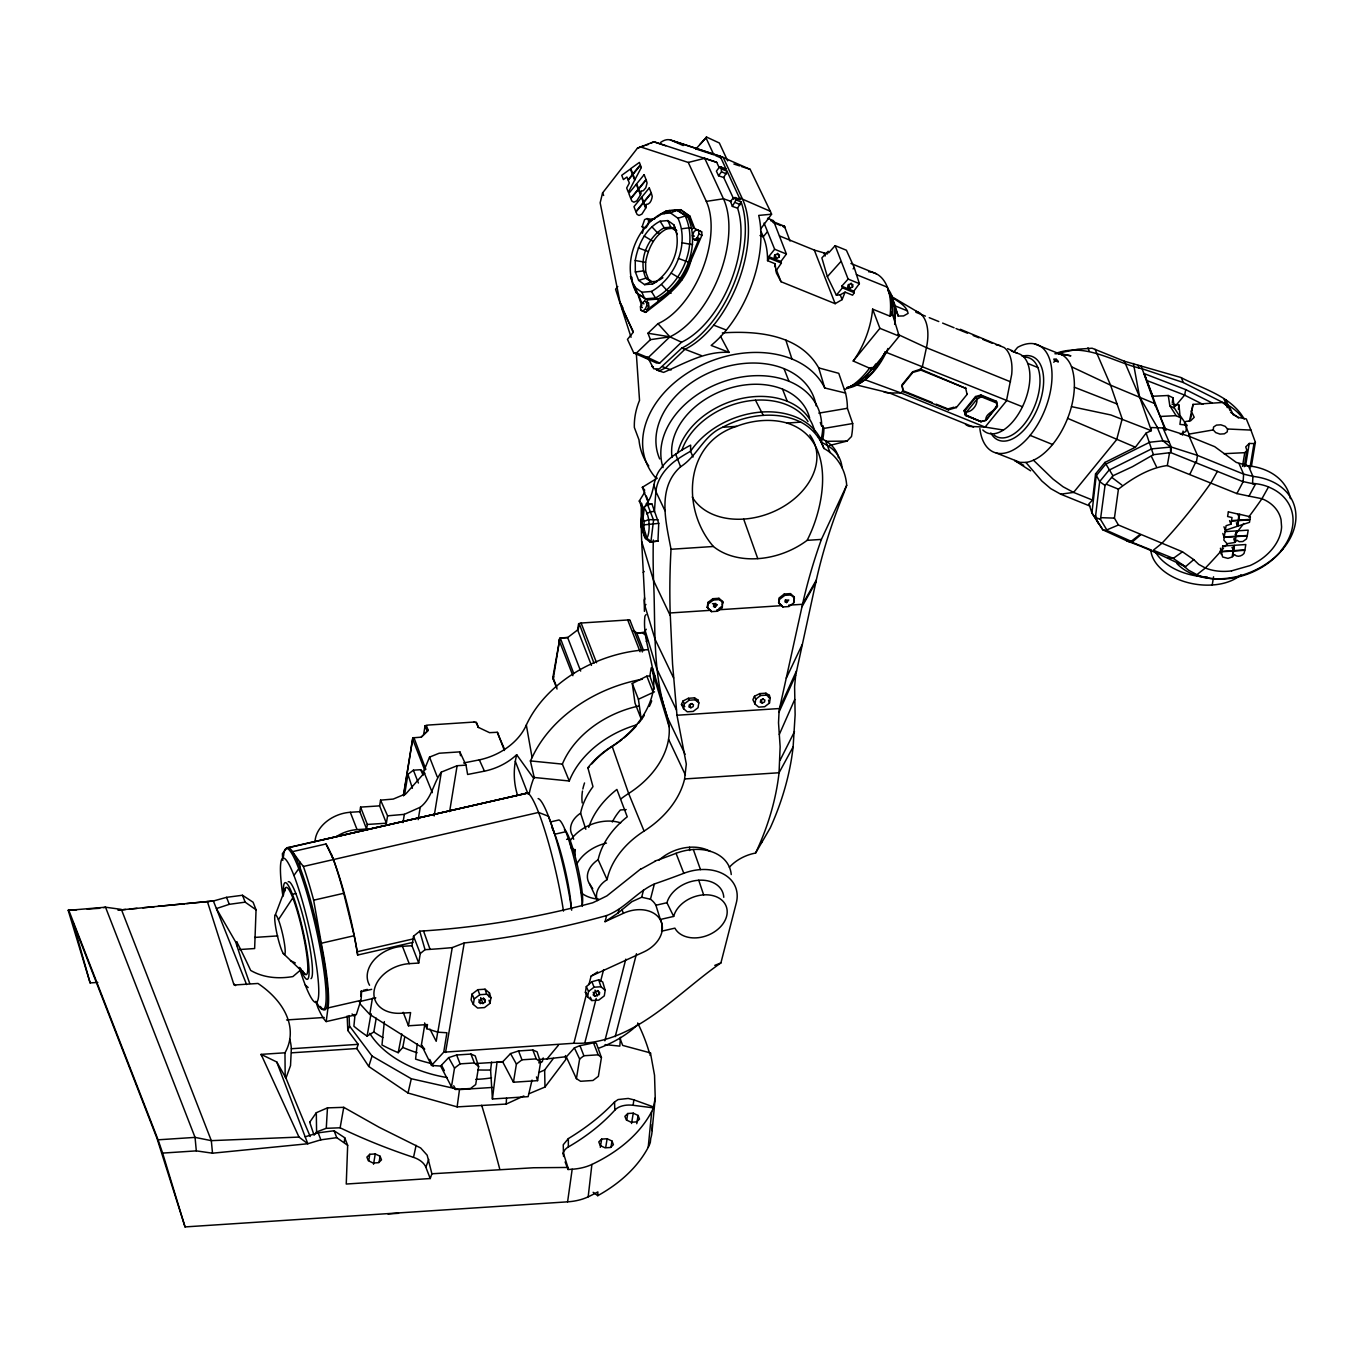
<?xml version="1.0" encoding="UTF-8"?>
<svg xmlns="http://www.w3.org/2000/svg" width="1364" height="1364" viewBox="0 0 1364 1364"><rect width="100%" height="100%" fill="white"/><g stroke="black" fill="none" stroke-linecap="round" stroke-linejoin="round"><path stroke-width="1.5" d="M412.985 942.354L357.675 955.039A85.744 11.509 77.1 0 0 354.163 935.704L343.745 893.301A96.656 12.975 77.1 0 0 333.498 859.576L325.962 843.975L292.459 851.648L299.875 862.031L299.824 867.197L293.925 875.466M729.331 867.282A36.504 26.683 -21.3 0 1 755.588 853.046A359.005 262.417 -21.3 0 0 779.049 772.757L780.14 746.739L778.52 722.801L779.117 710.439L802.526 604.286A768.58 561.78 -21.3 0 1 821.401 539.411L846.686 485.345C845.663 470.205 837.479 455.695 823.941 448.466C819.798 437.179 811.546 427.597 800.77 422.141L787.011 423.045A67.296 49.189 -21.3 0 0 736.492 426.352L722.715 427.256C703.636 435.304 697.277 456.224 680.585 466.761C656.647 487.988 665.99 522.156 671.02 549.266A1236.21 903.582 -21.3 0 0 670.184 612.965L672.554 664.046L676.97 715.248L686.314 764.079L684.609 778.946A89.7 65.557 -21.3 0 1 644.081 831.085A81.294 59.419 -21.3 0 0 607.082 879.627A21.943 16.044 -21.3 0 0 597.449 900.547L589.436 883.633A23.546 17.203 -21.3 0 1 598.131 859.712A82.897 60.596 -21.3 0 1 627.235 816.814L616.903 789.449A83.426 60.971 -21.3 0 0 588.719 827.385M425.841 769.398L413.923 737.634L412.815 737.822L403.386 795.4M985.882 420.351C984.757 411.979 999.215 411.127 996.402 402.909L981.296 396.788L977.016 399.192L966.172 412.44L966.002 415.526L981.108 421.647L985.899 420.436L997.527 406.131L996.385 401.272L980.921 394.997L975.55 396.532L964.16 410.479L965.303 415.355L981.108 421.647M125.607 909.447L117.986 910.18L213.381 900.99L226.56 897.341L242.485 895.261L253.09 902.218L256.057 909.822L254.642 948.543L239.297 949.549M305.178 1136.809L318.17 1132.836L334.078 1130.756L344.7 1137.729L347.667 1145.317L346.251 1184.037L430.24 1178.53L431.894 1173.773L427.171 1155.189L420.658 1147.959L379.124 1127.278L343.762 1107.329L327.462 1107.875L316.312 1112.717L309.696 1122.231M593.152 1192.289L597.739 1195.682L597.875 1191.897A214.37 134.32 9.3 0 1 588.174 1196.842A49.564 31.065 9.3 0 1 567.595 1201.837L185.044 1226.918L156.877 1138.019L73.059 922.541L90.126 982.915L97.799 982.421M657.959 541.082L658.744 523.367L651.992 504.032L646.502 504.765L642.99 508.465L640.756 522.514L641.182 527.152L645.786 538.763L649.997 541.968L657.959 541.082L649.997 541.968L649.366 540.502M755.588 853.046L770.234 827.948A383.131 280.029 -21.3 0 0 793.132 746.875L795.127 714.804L794.598 686.518L795.689 675.197L816.32 580.058A744.471 544.168 -21.3 0 1 843.327 494.433L846.686 485.345M347.172 1015.975L347.803 1030.468L358.221 1044.347L356.788 1048.541A917.631 485.004 85.5 0 1 368.74 1066.477L408.024 1093.024L457.128 1106.886L506.214 1104.056L506.504 1098.191M1193.756 559.615L1182.469 551.789L1118.412 525.004L1114.422 518.115L1118.429 489.164C1132.12 478.474 1149.511 467.733 1167.311 465.567L1236.875 493.58L1248.981 496.121L1255.409 484.271L1252.544 483.47L1252.919 476.394L1248.401 465.823L1236.278 462.413L1214.71 446.676L1189.152 436.31L1162.963 427.955L1151.318 427.546L1151.301 430.666L1146.135 433.07L1135.394 447.222L1104.925 462.43L1095.548 473.905L1092.547 500.094L1088.915 503.845L1091.916 512.949L1102.879 529.863L1128.147 541.457C1147.976 548.55 1166.97 557.893 1185.469 566.725L1193.756 559.615L1198.734 564.389L1205.367 568.004A49.974 36.76 -22 0 0 1231.556 570.885M314.334 1134.678L316.584 1131.949L326.269 1128.318L327.462 1107.875M344.393 1141.907L344.7 1137.729M620.501 1037.339L619.819 1046.12L605.07 1044.619M289.748 1039.163A103.153 64.637 9.3 0 1 291.333 1048.728L290.532 1065.591L285.963 1078.089A780.055 61.738 63.9 0 0 310.191 1136.502M574.824 855.296L575.301 849.653L571.567 849.209M642.12 518.814L642.99 508.465L647.44 504.339L653.578 520.11L650.935 541.542L647.013 538.32L643.876 528.243L644.149 521.321L643.041 518.491L644.234 508.039C655.658 523.043 643.808 561.985 642.12 518.814L643.041 518.491M1236.875 493.58L1243.133 481.731L1170.738 452.592L1153.398 454.689L1132.461 466.693L1112.939 475.78L1105.028 485.482L1100.475 519.377L1106.801 529.897L1118.412 525.004M597.739 1195.682A214.625 134.49 9.3 0 0 648.224 1147.312A74.611 46.751 9.3 0 0 650.321 1142.384L650.764 1138.275A74.355 46.581 9.3 0 0 652.111 1130.603L655.232 1097.918L654.532 1075.258L650.457 1052.906L622.683 1045.421L620.04 1038.447M1055.497 353.293L1070.859 355.816L1057.202 353.003A57.987 31.287 -67.9 0 1 1071.541 366.797C1075.889 379.686 1074.747 393.633 1071.473 406.625A57.987 31.287 -67.9 0 1 1025.899 462.43L1019.982 462.362L996.197 452.967M648.224 1147.312L651.702 1111.558A72.224 45.251 9.3 0 0 653.356 1107.858L655.232 1097.918M360.897 996.402A83.272 11.185 77.1 0 0 361.238 990.793L361.46 991.679A85.744 11.509 77.1 0 1 360.846 1000.392L356.294 1014.697L326.201 1021.585L327.974 1007.928A85.744 11.509 77.1 0 0 321.29 943.223L313.652 900.189A96.656 12.975 77.1 0 0 303.405 866.464L299.875 862.031M355.049 1014.424L353.89 1026.222A145.471 91.149 9.3 0 0 367.104 1036.111L373.821 1031.985L376.225 1018.175M1227.549 428.995L1227.259 431.859L1224.361 433.82L1219.945 434.093L1215.716 432.61L1213.261 429.916L1213.551 427.051L1216.449 425.108L1220.865 424.818L1225.111 426.301L1227.549 428.995L1250.924 430.086L1255.374 442.26L1251.351 466.607M384.341 1021.585L381.971 1044.977A145.471 91.149 9.3 0 0 398.22 1052.684L402.772 1047.416L404.648 1037.544M417.248 1043.699L415.594 1059.112A145.471 91.149 9.3 0 0 431.723 1063.63M647.15 218.564L648.65 220.474L648.241 224.208L646.161 227.583L643.638 228.606L642.154 226.697L644.626 219.587L647.15 218.564L650.253 219.809M573.664 839.286L572.471 835.399A21.841 15.959 -21.3 0 1 580.604 813.183A81.721 59.726 -21.3 0 1 592.982 786.67L587.884 767.762A80.203 58.635 -21.3 0 1 611.515 746.568A90.791 66.359 -21.3 0 0 653.339 689.741C656.476 664.779 641.915 641.37 644.933 616.119L646.007 614.635M588.174 1196.842L591.891 1164.447A212.238 132.99 9.3 0 0 651.702 1111.558M1221.786 551.772L1233.107 551.039L1232.118 556.989L1227.992 558.388L1222.638 556.989L1220.405 548.226M1224.173 537.365L1223.849 540.127L1227.071 543.69L1234.488 542.565L1235.46 536.632L1224.173 537.365L1222.843 533.443M774.667 266.662L775.025 263.712L767.54 260.677A63.358 36.555 -69.7 0 0 763.226 236.825A63.358 31.713 -66.2 0 0 760.72 231.198M532.028 1080.1L528.141 1096.656L492.421 1098.992L490.597 1070.007L491.586 1062.062M492.421 1098.992L497.042 1062.027L503.009 1061.652M457.128 1106.886L459.498 1089.597L492.592 1087.432M779.117 257.114L779.424 254.863L777.139 253.943L774.547 255.256L774.241 257.506L776.525 258.427L779.117 257.114L777.633 253.329M852.585 286.917L852.892 284.684L850.625 283.763L848.033 285.076L847.709 287.31L849.994 288.23L852.585 286.917L851.119 283.132M1172.273 402.585L1172.955 397.777L1168.266 395.492L1152.154 396.293M1178.377 409.2L1178.973 405.04L1172.051 404.187M1172.955 397.777L1174.387 408.075L1180.798 417.964L1179.911 424.357L1186.816 425.21L1185.947 431.467L1180.235 434.161M1243.133 481.731L1243.61 474.109L1239.006 463.521M567.595 1201.837L572.181 1169.238A47.433 29.718 9.3 0 0 591.891 1164.447M563.093 1153.961A19.829 12.429 9.3 0 1 568.345 1146.954A302.348 189.46 9.3 0 0 614.823 1110.143A19.829 12.429 9.3 0 1 633.084 1105.283L633.902 1099.844L628.207 1098.446L618.08 1099.554L614.533 1101.993A305.246 168.573 -0.8 0 1 568.345 1138.599L563.247 1144.771L563.537 1156.467M650.065 1055.395L650.457 1052.906M965.49 424.323A43.341 23.393 -67.9 0 0 969.275 426.369L985.081 427.103L1006.444 400.931L1011.696 374.418A43.341 23.393 -67.9 0 0 1004.279 347.598L960.341 329.287M975.55 396.532C980.631 402.619 970.742 414.673 964.484 411.297L964.16 410.479M1196.381 462.243L1197.473 455.388L1189.152 436.31M336.209 836.729A32.224 23.546 -21.3 0 1 357.061 829.619L366.575 829.005L359.84 811.665L360.573 807.113L379.618 805.868L386.37 823.208L367.325 824.453L360.573 807.113M366.575 829.005L367.325 824.453M379.618 805.868L380.556 800.157L393.258 799.065L405.978 793.729L424.016 773.303M386.37 823.208L387.581 815.825L380.556 800.157M403.556 795.843L412.815 737.822L421.237 737.157L428.211 730.32L426.335 725.478L425.057 725.818L423.71 734.037M404.511 795.28L407.938 774.36L413.394 770.183L420.623 769.722L424.801 773.269M424.767 1024.483L421.408 1045.012L424.698 1049.172L369.763 1014.424L372.406 998.26M402.977 822.645L404.341 814.342L420.231 807.266C432.047 798.128 433.172 783.158 441.356 772.092L457.128 765.716L466.011 765.119L467.63 774.479L484.459 771.154A50.911 37.22 -21.3 0 0 516.683 754.701L533.665 778.35A126.392 92.377 -21.3 0 0 529.147 794.053M418.185 819.679L420.231 807.266M368.757 1160.491L369.763 1154.302L375.236 1153.944L380.096 1156.246L381.494 1159.86L378.629 1162.674L373.156 1163.032L368.297 1160.73L366.899 1157.115L369.763 1154.302M373.548 1164.259L375.236 1153.944M440.623 1066.068L451.467 1086.733L455.747 1089.461L470.546 1088.489L475.695 1084.551L478.645 1066.546L475.218 1055.889L470.921 1054.065L456.633 1055.003L448.637 1057.629L440.623 1066.068L431.518 1065.437L443.709 1052.19L446.915 1032.77L437.827 1032.173L426.813 1028.712L427.495 1024.552L408.45 1025.796L410.598 1012.6L401.084 1013.23A32.224 23.546 -21.3 0 1 374.179 990.469A32.224 23.546 -21.3 0 1 409.2 963.666L418.714 963.052L411.979 945.712L413.531 936.216L419.737 931.169L423.505 930.93A680.227 497.212 -21.3 0 0 592.76 902.763A723.329 451.399 -38.3 0 0 606.912 895.875L640.637 869.021M434.178 815.979L441.356 772.092M379.073 1162.435L380.096 1156.246M418.714 963.052L420.283 953.538L413.531 936.216M449.608 811.631L457.128 765.716M437.81 1031.44L436.207 1041.295L429.933 1029.087M451.467 1086.733L454.502 1068.131L448.637 1057.629M472.046 994.1L471.109 999.863L473.342 1004.45L477.588 1008.03L484.493 1007.587L490 1003.358L490.921 997.834L489.471 992.958L485.038 989.207L477.826 989.684L472.046 994.1L474.246 998.925L473.342 1004.45M485.038 1001.96L485.379 999.914L483.811 998.584L481.253 998.755L478.883 1002.37L482.992 1003.529L485.038 1001.96L483.504 997.988M488.841 996.794L489.471 992.958M557.058 689.042L553.204 679.153L559.683 639.358L560.314 638.062L567.629 637.585L578.268 629.452L578.899 625.53M591.447 665.393L577.603 629.827L578.609 623.689L581.098 623.024L596.545 662.734M513.444 1082.232L516.41 1064.073L510.528 1053.571L518.525 1050.945L532.812 1050.007L537.109 1051.832L540.553 1062.488L537.569 1080.646L513.444 1082.232L502.685 1061.84L475.797 1063.545M585.395 992.378L586.332 986.598L591.925 981.705L598.711 979.846L602.717 981.978L605.19 990.332L604.286 995.873L598.762 1000.102L591.874 1000.545L587.628 996.965L585.395 992.378L586.656 993.452L573.886 1043.255L443.709 1052.19M587.628 996.965L588.532 991.423L586.332 986.598M576.409 1078.651L579.632 1059.01L574.397 1047.893L579.956 1045.625A169.46 106.187 9.3 0 0 593.493 1042.795L596.341 1043.29L601.439 1057.577L598.37 1076.332L592.965 1080.476L580.604 1081.277L576.409 1078.651L566.162 1056.606M653.987 687.814L649.844 675.964L651.174 667.883L655.385 679.374M599.325 994.475L599.649 992.429L598.097 991.099L595.539 991.27L593.169 994.868L594.738 996.197L599.325 994.475L597.773 990.503M600.313 1147.346L601.66 1139.093L607.133 1138.735L611.993 1141.054L613.408 1144.669L610.526 1147.482L605.07 1147.84L600.194 1145.538L598.796 1141.907L601.66 1139.093M605.787 1146.988L607.133 1138.735M610.97 1147.243L611.993 1141.054M683.552 708.683L684.336 703.875L683.023 700.977L688.394 698.283L694.515 697.874L697.959 699.988L698.828 702.937L698.044 707.728L693.236 711.411L687.234 711.803L683.552 708.683L681.454 704.404L683.023 700.977M707.2 607.287L708.001 602.411L712.861 598.694L718.947 598.302L722.681 601.456L722.289 607.56L717.481 611.243L711.479 611.635L707.2 607.287L711.479 611.635M707.797 608.514L708.001 602.411M626.758 1119.708L627.764 1113.518L633.237 1113.16L638.096 1115.462L639.494 1119.094L636.63 1121.89L631.157 1122.248L626.298 1119.946L624.9 1116.332L627.764 1113.518M631.549 1123.476L633.237 1113.16M636.749 1123.714L638.096 1115.462M722.153 604.695L722.681 601.456M754.974 704.012L755.758 699.203L754.445 696.288L759.816 693.594L765.937 693.202L769.381 695.316L770.251 698.249L769.466 703.057L764.658 706.723L758.674 707.115L754.974 704.012L752.894 699.715L754.445 696.288M778.622 602.615L779.424 597.739L784.283 594.005L790.37 593.613L794.104 596.767L793.712 602.871L788.904 606.554L782.919 606.946L778.622 602.615L782.919 606.946M779.219 603.826L779.424 597.739M794.104 596.767L793.712 602.871M1182.4 435.116L1183.065 431.058M1189.408 421.408L1193.006 404.392L1222.519 402.482L1230.175 408.382L1233.244 414.792L1239.194 417.606L1246.304 418.936L1250.924 430.086M1190.67 418.543L1191.335 414.503M1192 410.462L1193.006 404.392M1212.221 585.003L1213.568 576.802M1225.332 530.323L1226.1 525.686L1230.942 524.168L1231.453 521.065L1238.086 520.639L1237.148 526.368L1225.332 530.323L1223.951 526.777M1242.502 466.352L1244.769 452.678L1246.901 450.495L1245.741 446.898L1249.236 443.453L1253.976 443.573L1255.374 442.26M1244.224 466.71L1246.901 450.495M1245.503 466.198L1249.236 443.453M1233.585 551.022L1232.664 556.631L1234.539 554.619C1237.199 557.552 1241.734 556.188 1244.002 553.477L1244.872 550.289L1233.585 551.022L1232.255 547.612M1233.653 550.63L1234.539 545.276L1245.809 544.543L1244.923 549.897L1233.653 550.63L1232.323 547.22M1235.051 542.224L1235.972 536.598L1247.242 535.864L1246.44 538.968L1242.843 541.525L1239.228 541.696L1236.926 540.212L1235.051 542.224L1233.721 538.814M1237.711 526.163L1238.631 520.605L1249.884 519.872L1249.475 522.344L1237.711 526.163L1236.381 522.77M1249.918 468.176L1253.976 443.573M437.827 1032.173L452.251 947.605L464.22 942.95A681.369 498.031 -21.3 0 0 606.622 915.568C624.865 908.697 636.749 891.937 654.379 883.974A680.227 497.212 -21.3 0 0 683.807 873.301A43.563 31.832 -21.3 0 1 736.304 902.9L720.908 962.933C676.186 993.913 632.811 1045.472 573.886 1043.255M445.534 1052.479L464.22 942.95M367.104 1036.111L371.025 1013.64M1167.311 465.567L1169.528 452.882M326.269 1128.318L340.13 1127.789L343.762 1107.329M398.22 1052.684L401.8 1033.963M1175.052 406.455L1184.617 395.083L1185.742 389.627L1144.208 373.617L1165.146 429.933M761.453 842.679L761.982 841.52M718.538 175.751L721.505 171.847L721.027 166.971L719.374 167.243L716.407 171.148L718.538 175.751L723.755 177.542L733.832 199.297M723.755 177.542L727.097 171.25L722.067 169.204M430.24 1178.53L425.841 1167.209A19.829 12.429 9.3 0 0 413.531 1157.354L416.105 1145.334M693.031 457.042L690.559 451.279L690.661 445.107A123.476 90.246 -21.3 0 0 675.64 454.144A49.121 35.907 -21.3 0 0 660.943 468.517C652.009 478.594 655.146 494.314 646.144 503.947L649.025 503.759M408.024 1093.024L411.297 1078.736L372.048 1056.043L349.508 1026.018L349.065 1015.549M543.196 1057.918L542.309 1061.755A145.471 91.149 9.3 0 1 538.712 1062.846M737.583 208.18L732.349 206.373A84.568 45.626 -67.9 0 0 730.439 201.48L733.44 197.814L735.145 197.558A92.053 49.667 -67.9 0 1 736.066 199.911L741.095 201.94L737.583 208.18A84.96 45.83 -67.9 0 1 681.523 342.211L659.699 363.097L656.561 363.029L633.731 352.884L627.474 339.38L633.169 332.39L620.074 302.433L600.16 202.81L602.564 192.955L637.482 148.13L653.885 141.788L716.714 162.333L719.169 167.636M635.232 260.524C637.977 244.974 645.411 228.692 660.108 221.224L667.849 220.593L673.816 224.821C683.33 245.673 671.804 273.09 652.35 284.002L644.609 284.65L638.642 280.404L635.351 271.93L635.232 260.524L645.615 262.297L645.718 272.033L648.514 279.245L651.907 281.649M645.615 262.297C647.951 249.049 654.294 235.188 666.791 228.828L673.39 228.282L676.783 230.687M630.407 276.517L634.482 286.986L641.864 292.237L651.446 291.453C675.487 277.949 689.741 244.02 677.976 218.24L670.594 213.006L661.029 213.79C634.823 228.504 621.575 265.929 636.511 292.987L647.423 299.927L658.13 299.04C685.069 283.917 701.028 245.946 687.848 217.081L676.953 210.141L666.229 211.028L661.029 213.79M689.212 262.314L699.169 238.495L697.243 237.711L694.702 239.672L692.724 238.7L692.469 235.358L694.071 231.607L696.612 229.646L701.693 231.88L701.948 235.222L690.781 261.155C684.728 285.247 663.705 297.932 645.786 312.373L640.705 310.139L640.449 306.798L642.069 303.047L644.609 301.086L648.514 302.842L648.77 306.184L647.167 309.935C664.012 296.585 682.835 284.428 689.212 262.314L690.372 262.792M732.349 206.373L736.066 199.911M588.924 984.62L591.089 976.147L597.585 971.935M591.089 976.147L643.62 952.038A29.803 21.79 -21.3 0 0 660.551 920.274A29.803 21.79 -21.3 0 0 623.416 913.283L605.053 921.672L606.622 915.568M584.951 1042.352L596.221 998.397M600.654 981.142L603.604 969.651M605.053 921.672L618.131 912.942L619.034 909.43M604.866 1040.817L625.803 959.148M618.131 912.942L631.89 901.672L641.677 897.256L643.569 889.857M615.215 1036.657L636.477 953.726M660.346 919.472L673.68 916.42A27.911 20.409 -21.3 0 1 714.071 895.96A27.911 20.409 -21.3 0 1 717.549 929.566A27.911 20.409 -21.3 0 1 674.89 928.151L661.557 931.203A29.889 21.841 -21.3 0 0 660.346 919.472L655.896 905.253A30.98 22.642 -21.3 0 0 650.457 899.234L654.379 883.974M642.359 233.295L644.081 227.481L642.154 226.697M368.757 1066.426L372.048 1056.043M891.766 311.947L890.027 316.192L872.619 309.134A63.187 35.686 -69.1 0 1 853.216 361.017L872.176 369.32L899.234 336.175L891.766 311.947A58.464 30.042 -66.8 0 1 891.544 315.561M845.083 292.135L840.241 294.795L836.371 295.17L827.351 276.67L821.861 257.864L828.204 251.249L828.715 252.817L835.126 245.656L848.118 279.074L841.724 286.218L853.83 291.146L854.29 292.68L852.568 295.187L845.083 292.135L842.117 299.603L835.16 303.678L781.026 281.717L776.372 272.936L775.025 263.712M697.516 701.147L697.959 699.988M769.381 695.316L768.512 697.601M996.402 402.909L996.385 401.272M275.306 914.971L285.622 887.776M425.841 1167.209L428.773 1159.451M347.803 1030.468L349.508 1026.018M466.011 765.119L459.856 751.871L439.157 753.235L429.541 757.105L423.675 771.376L432.337 792.654M671.02 549.266L713.406 546.487A69.973 51.15 -21.3 0 0 807.113 540.349C825.459 504.919 836.473 438.611 787.011 423.045M642.683 311.111L645.223 309.151L646.843 305.4L646.587 302.058M697.243 237.711L698.862 233.96L698.59 230.618L696.612 229.646M779.304 734.48L794.735 699.493M778.895 712.4L795.689 675.197M796.474 670.935L779.39 708.53L676.97 715.248M641.847 525.737L641.847 526.93M786.312 678.113L802.117 644.746M1195.768 462.055L1189.971 474.024M90.126 982.915L68.2 910.351L105.522 907.213L121.362 909.396L211.318 1140.645L212.511 1153.194L307.804 1143.748L320.881 1139.827L336.772 1137.661L347.667 1145.317M779.986 760.43L794.496 731.633M793.132 746.875L779.049 772.757L684.609 778.946M1252.561 483.402A57.356 44.04 -28.1 0 1 1268.52 486.931L1261.99 498.644A397.521 214.472 -67.9 0 1 1248.725 517.007M1217.438 471.313L1210.857 483.009A397.521 214.472 -67.9 0 1 1161.787 543.401L1153.296 550.221L1173.33 558.353L1182.469 551.789M801.998 606.69L815.86 582.172M816.32 580.058L802.526 604.286L788.682 605.19M642.512 508.789L639.256 501.048L644.78 492.131M278.409 919.711L292.817 897.887M646.263 641.489L647.32 639.938M985.899 420.436L997.203 405.313L996.692 407.205M776.099 270.72L781.384 263.099L780.856 261.53L768.75 256.62L774.65 249.254L764.062 223.082M646.28 629.264L645.206 630.782L656.715 668.718L676.459 709.945M529.488 1093.536L544.986 1087.04L565.736 1059.606L565.48 1055.548M760.481 229.203L771.581 214.216A91.064 49.138 -67.9 0 0 770.336 211.284L750.166 169.358L720.107 156.161L670.423 139.998A24.74 13.35 -67.9 0 0 660.551 142.487M780.856 261.53L786.414 254.028L773.422 220.627L767.54 218.24M853.114 268.913L854.188 267.463L846.379 250.226L835.126 245.656M853.83 291.146L859.388 283.644L854.188 267.463M645.922 604.44L644.899 605.821L655.044 639.222L673.594 677.976M539.002 1072.462L544.645 1069.99L553.426 1058.362M767.54 260.677L769.398 258.239L768.665 256.585L769.245 257.881M965.49 387.41L967.076 394.418L956.352 407.563L948.355 409.848L903.343 391.639L902.133 385.569L912.857 372.423L920.922 370.121L965.865 388.399L920.547 369.167L912.618 371.809L901.894 384.955L902.951 390.547L900.973 392.968L889.447 392.968A43.375 23.393 -67.9 0 1 883.804 391.741M617.79 286.525L615.573 289.236L631.072 337.266M767.079 232.119L763.226 236.825L760.004 235.512M853.216 361.017L879.899 328.332L872.619 309.134M920.359 369.218L922.337 366.814L926.429 347.684A43.375 23.393 -67.9 0 0 916.352 311.384M1053.775 362.295L1056.23 359.278L1057.782 360.659A58.362 31.491 -67.9 0 1 1058.294 361.989L1054.355 360.386A58.362 31.491 -67.9 0 0 1053.826 359.056L1056.23 359.278M539.172 1059.436L547.032 1058.907L558.524 1045.08M836.371 295.17L842.441 287.872L841.724 286.218M1014.032 351.639L1017.612 347.377A57.987 31.287 -67.9 0 1 1052.019 374.844A57.987 31.287 -67.9 0 1 1018.703 446.488A57.987 31.287 -67.9 0 1 979.864 428.501M655.078 676.118L654.106 677.277L669.127 726.705A86.733 63.409 -21.3 0 1 628.634 793.473A84.261 61.585 -21.3 0 0 621.046 798.775M695.879 149.034L706.569 137.082L719.357 142.998L727.643 160.867M699.885 144.55L706.569 137.082M827.351 276.67L840.548 261.922M574.397 1047.893L566.537 1056.657L547.032 1058.907M643.245 572.488L644.2 571.431M553.596 676.476L553.204 679.153M502.685 1061.84L510.528 1053.571M829.585 445.482L847.027 441.084L851.494 436.531A113.996 83.323 -21.3 0 0 852.688 423.539L847.402 408.296A114.627 83.784 -21.3 0 0 845.544 393.054L838.758 373.327L818.707 367.888C799.747 334.436 756.884 330.548 722.323 332.918M1281.393 550.425L1283.354 548.499M428.211 730.32L421.237 737.157M633.731 352.884L636.545 352.935L650.423 339.653L647.951 333.242L657.977 323.643A74.253 40.068 -67.9 0 0 702.255 269.953A74.253 40.068 -67.9 0 0 706.313 201.378L688.274 162.452L640.193 146.8M647.644 357.266L653.731 368.809L659.289 368.894L681.778 348.093A91.9 49.581 -67.9 0 0 741.095 201.94M653.339 689.741L654.294 688.871M301.461 969.241L292.902 976.573C278.512 979.011 263.457 977.869 250.652 970.401A880.087 138.582 78.6 0 0 236.825 941.961L235.716 942.098L216.399 908.577L229.271 904.332L245.162 902.15L256.057 909.822M559.683 639.358L552.88 677.277L556.751 687.2M1128.147 541.457L1132.444 541.849L1140.594 534.91M420.283 953.538L425.039 949.685L430.069 949.361A681.676 498.252 -21.3 0 0 452.251 947.605M1139.861 534.586L1131.216 541.32L1126.783 540.86M694.702 239.672L696.629 240.456L699.169 238.495M708.581 603.706L713.389 600.024L719.391 599.631L723.073 602.752M718.794 608.702L721.88 606.332L722.289 607.56M780.003 599.018L784.812 595.352L790.813 594.96L794.496 598.08M684.336 703.875L689.144 700.209L695.146 699.817L698.828 702.937M755.758 699.203L760.566 695.521L766.568 695.129L770.251 698.249M474.246 998.925L479.77 994.697L486.675 994.237L490.921 997.834M454.502 1068.131L460.077 1063.869L474.365 1062.931L478.645 1066.546M588.532 991.423L594.056 987.212L600.961 986.752L605.19 990.332M516.41 1064.073L521.986 1059.811L536.274 1058.873L540.553 1062.488M579.632 1059.01L583.877 1055.753L598.165 1054.815L601.439 1057.577M651.992 504.032L646.502 504.765M413.906 738.708L412.798 739.441L424.801 770.319M656.34 217.456L666.229 211.028L668.872 212.085M663.944 213.841L669.059 210.499L681.335 210.056L689.911 216.143L694.685 228.419L693.526 227.958L688.752 215.665L680.176 209.579M659.341 280.08L662.887 277.779M648.446 503.077L642.325 487.306L657.329 478.116M587.884 767.762L589.418 766.875M660.534 371.4L663.586 372.389C684.558 363.506 704.983 351.008 729.109 352.372L720.533 336.294M652.35 284.002L657.567 281.24L650.986 281.785L644.609 284.65M646.553 513.853L650.594 511.722L654.464 511.466A1239.16 905.73 -21.3 0 1 655.913 491.603L653.748 484.51M581.098 623.024L627.713 619.972L640.074 651.736M473.922 722.17L476.496 722.443L478.457 727.506L475.848 722.221M642.035 718.726L641.148 718.862L635.01 703.108L632.282 683.483L646.843 676.152L649.844 675.964M641.148 718.862L638.42 699.255L654.498 691.821M650.713 220.491L654.703 218.53M712.451 603.723L715.947 603.485M715.162 607.253L717.328 604.712L713.815 604.934L713.543 606.554L715.162 607.253L714.071 604.423M786.602 602.564L788.75 600.024L785.238 600.262L784.982 601.882L786.602 602.564L785.494 599.734M691.906 703.483L689.638 704.608L690.866 707.746L693.134 706.637L693.458 704.694L691.514 703.858L689.246 704.966L688.922 706.927L690.866 707.746M763.328 698.811L761.078 699.92L762.288 703.074L764.556 701.966L764.88 700.022L762.936 699.186L760.669 700.295L760.345 702.238L762.288 703.074M651.191 143.05L653.885 141.788L665.666 145.743M506.214 1104.056L523.844 1095.974M670.594 213.006L676.953 210.141L687.848 217.081M736.492 426.352C684.268 443.044 680.943 509.215 713.406 546.487M714.787 965.371L720.908 962.933M644.149 521.321L648.838 519.633L658.13 519.803M642.956 528.567L643.876 528.243M869.516 368.229L871.477 367.547L872.176 369.32M637.482 148.13L644.047 145.863M646.229 145.113L648.412 144.362M677.976 218.24L685.222 216.006C698.402 244.889 682.426 282.86 655.504 297.983L644.78 298.852L641.864 292.237M638.642 280.404L645.888 278.171L648.514 279.245M936.198 404.17L947.929 408.927L953.965 407.188M986.138 420.095L980.767 421.629L964.979 414.52M627.713 619.972L630.032 620.33L642.342 651.958M292.442 894.324L295.783 893.42M103.698 907.674L105.522 907.213L195.052 1137.388L196.314 1150.875L212.511 1153.194M688.274 162.452L704.728 158.326L716.714 162.333M656.834 370.053L659.392 370.889L665.479 367.922L684.881 349.355A91.9 49.581 -67.9 0 0 738.112 282.28A91.9 49.581 -67.9 0 0 742.493 199.076L723.193 157.406L670.423 139.998M1054.986 353.805L1077.952 349.201L1092.121 348.229L1124.345 361.221L1180.781 377.453C1202.792 389.03 1230.942 395.816 1244.19 418.987M1247.105 466.113L1248.401 465.823A66.035 48.269 -21.3 0 1 1290.412 498.678M320.182 840.429L527.68 793.064L288.23 847.556M303.405 866.464L538.575 812.433L548.464 816.269L554.79 834.222L565.821 831.699M550.903 821.827L558.251 820.139A49.564 6.649 77.1 0 1 572.045 850.897A49.564 6.649 77.1 0 1 582.377 906.412M566.606 839.389L569.538 838.724L571.158 848.084M313.652 900.189L343.745 893.301M321.29 943.24L354.163 935.704M357.675 955.039L357.215 951.748L414.264 938.671M655.896 905.253L666.928 902.729A29.735 21.739 -21.3 0 1 697.652 880.326A29.735 21.739 -21.3 0 1 723.773 897.29M363.284 990.332L367.359 989.394M361.46 991.679L371.707 989.326M327.974 1007.928L360.846 1000.392M359.209 1001.653L375.799 997.834M1231.556 570.851L1250.038 565.583A48.968 35.549 -21.8 0 0 1281.597 526.93L1281.052 519.752A49.888 36.231 -20.5 0 0 1261.939 498.713L1248.981 496.121M633.237 630.799L635.948 633.101L644.371 632.453L647.457 640.347M533.665 778.35A45.319 33.128 -21.3 0 0 534.211 777.48L530.374 760.907A47.143 34.458 -21.3 0 0 532.079 757.566L526.333 725.034A54.867 40.102 -21.3 0 1 479.327 759.867L463.607 762.97M1055.924 353.344C1086.545 342.296 1113.774 362.534 1142.265 368.792L1183.219 382.5L1226.031 404.068A47.587 34.782 -21.3 0 1 1228.094 405.193A78.549 57.424 -21.3 0 1 1242.007 417.248M579.223 623.587L593.988 663.228M1191.147 410.905L1194.199 417.316L1190.704 420.743L1185.828 421.493L1184.412 422.942L1189.033 434.093L1213.261 429.916M818.826 413.139L847.402 408.296M663.074 467.596A83.016 60.681 -21.3 0 1 731.616 379.158A83.016 60.681 -21.3 0 1 821.691 426.097L822.799 425.909L823.873 428.415A84.261 61.585 -21.3 0 1 822.611 439.907M823.873 428.415L852.688 423.539M724.386 169.289L726.057 169.017L720.107 156.161M635.948 633.101L644.371 632.453L644.695 634.328M622.086 739.458A93.4 68.268 -21.3 0 1 612.214 746.466L628.634 793.473L644.081 831.085M706.313 201.378L723.466 198.786L731.496 201.548M727.097 171.25L739.39 197.814A91.473 49.343 -67.9 0 1 740.175 199.587L733.44 197.814M650.423 339.653L669.894 336.823L681.523 342.211M1025.899 462.43L1041.84 481.015L1050.723 488.619L1060.681 494.177L1073.587 492.404L1092.547 500.094M655.095 218.547L649.094 219.348L650.577 221.258L648.65 220.474M682.051 228.726L689.792 227.737L692.418 228.811M635.351 271.93L643.092 270.959L645.718 272.033M644.439 524.816L658.744 523.367M129.427 909.072L137.065 908.339M142.794 907.793L154.234 906.685M158.054 906.327L184.754 903.752M186.663 903.565L213.381 900.99L246.594 984.586M1223.985 453.701L1244.769 452.678M404.341 814.342L387.581 815.825M673.918 210.67L681.335 210.056M771.581 214.216L758.708 215.41A91.456 49.343 -67.9 0 1 711.156 345.416L729.109 352.372M838.366 457.639L838.689 457.605A49.121 35.907 -21.3 0 0 825.561 440.794A123.476 90.246 -21.3 0 0 818.11 436.753M807.113 540.349L821.401 539.411M670.184 612.965L710.763 610.305M717.242 609.879L782.186 605.616M580.672 671.088L567.612 637.482L559.956 637.977L558.984 639.955L572.897 675.692M474.161 722.05L427.802 725.085L425.057 725.818L427.034 730.882M504.51 749.262L497.229 732.28L489.557 732.673L477.741 727.063M315.05 841.69A32.224 23.546 -21.3 0 1 350.309 812.279L359.84 811.665M626.178 809.585L620.398 809.96A60.92 44.535 -21.3 0 0 612.317 822.015M68.2 910.351L76.623 909.805M87.16 909.106L99.794 908.288M254.625 937.426L277.727 935.909M369.559 985.251A32.224 23.546 -21.3 0 1 402.448 946.326L411.979 945.712M286.576 1019.948L324.189 1017.476M291.333 1048.728L358.221 1044.347M285.178 1077.049L284.974 1052.803L261.104 1054.372L276.756 1061.993L285.963 1078.089M291.589 1052.82L356.788 1048.541M68.541 909.635L158.071 1139.81L195.052 1137.388L211.318 1140.645L299.006 1137.082L307.804 1143.748L276.756 1061.993M158.071 1139.81L162.623 1153.091L196.314 1150.875M431.894 1173.773L533.58 1167.755L567.901 1167.448L568.038 1169.494L572.181 1169.238M388.007 1213.977L398.561 1213.295M1159.997 416.48L1176.109 415.662L1180.798 417.964M891.34 298.068L898.211 316.056L903.582 315.937L908.117 313.362C906.463 305.297 897.836 301.734 891.937 297.147M628.753 620.347L630.032 620.33M826.396 441.322L847.027 441.084M645.325 357.59L648.156 357.641L659.699 363.097M1114.422 518.115L1101.123 517.689M1003.427 430.035L985.081 427.103L900.973 392.968L864.81 379.652M641.677 897.256L650.457 899.234M682.205 242.826L692.571 244.616M530.374 760.907L562.36 764.113A89.223 65.216 -21.3 0 1 638.454 706.075M534.211 777.48L569.265 780.992A87.927 64.261 -21.3 0 1 637.056 724.727M1167.959 557.603L1173.33 558.353M633.084 1105.283L653.356 1107.858M647.951 333.242L669.894 336.823A84.176 45.421 -67.9 0 0 719.22 275.613A84.176 45.421 -67.9 0 0 723.466 198.786L704.728 158.326M1157.047 426.949L1162.929 440.811L1170.414 446.881L1170.653 452.575L1171.284 447.034L1169.067 441.885L1162.929 440.811L1149.75 442.226L1105.607 464.254L1096.196 475.78L1091.916 512.949L1102.879 529.863L1107.074 530.562L1132.444 541.849M996.146 344.819L1000.443 345.603M1071.473 406.625L1110.842 414.963L1151.301 430.666M1255.409 484.271L1242.587 481.475M411.297 1078.736L459.498 1089.597M560.314 638.062L573.784 673.56M497.229 732.28L498.508 733.832M855.757 384.75L889.447 392.968L973.555 427.103M656.101 478.304A96.759 70.723 -21.3 0 1 696.288 367.837A96.759 70.723 -21.3 0 1 824.743 387.973L845.544 393.054M639.256 501.048L640.262 501.304M966.002 415.526L964.484 411.297L975.874 397.35L981.245 395.816L996.709 402.09M779.509 235.938L814.308 250.072L827.454 253.926M741.402 166.493L750.166 169.358M695.674 148.829L713.849 154.814L705.836 137.508M733.866 164.021L739.646 165.914M1022.454 406.745L885.014 351.878M678.385 258.444L688.308 262.076M638.318 247.907L648.241 251.556M633.902 1099.844L653.475 1106.92M671.122 369.968L662.375 366.66M235.597 985.592L233.636 983.785L207.396 901.57M701.42 355.612L681.778 348.093M1144.208 373.617L1146.749 380.488L1184.617 395.083M1074.44 387.257L1117.065 403.949M713.696 325.161L726.347 330.054M1100.475 519.377L1095.428 517.433L1099.674 481.577L1108.949 470.222L1151.625 448.875L1171.284 447.034L1197.473 455.388L1243.61 474.109L1252.919 476.394A66.648 48.712 -21.3 0 1 1281.921 550.203A66.648 48.712 -21.3 0 1 1176.944 563.571M1017.305 353.225L1011.355 350.872L1018.021 353.481A42.625 23 -67.9 0 1 1023.102 405.381A42.625 23 -67.9 0 1 982.813 429.967M1034.372 343.813L1062.198 354.947M1118.429 489.164L1106.443 484.271M721.027 166.971L726.057 169.017M719.374 167.243L722.715 168.607M721.505 171.847L726.535 173.893M739.39 197.814L770.336 211.284M735.145 197.558L740.175 199.587M735.401 202.639L740.43 204.685M770.762 220.712L784.471 226.271L790.029 241.036M773.047 222.434L780.89 225.606M856.422 274.641L887.367 287.19L889.481 293.618L891.834 295.886M774.65 249.254L786.414 254.028M848.118 279.074L859.388 283.644M688.752 215.665L689.911 216.143M669.059 210.499L670.218 210.977M915.858 312.237L925.406 316.124M929.242 317.676L938.79 321.546M942.626 323.098L954.084 327.752M955.994 328.536L967.468 333.174M973.197 335.51L978.943 337.829M982.762 339.38L992.327 343.268M907.401 310.873L894.835 305.775L892.226 298.955M769.398 258.239L781.384 263.099M842.441 287.872L854.29 292.68M1027.706 363.404L1037.816 367.513M698.862 233.96L701.948 235.222M692.469 235.358L694.395 236.143M673.39 228.282L670.764 227.208L664.166 227.754C647.61 237.063 637.789 260.422 645.888 278.171L650.986 281.785M692.724 238.7L696.629 240.456M666.791 228.828L664.166 227.754L660.108 221.224M659.699 233.432L657.073 232.374L651.77 226.646M879.899 328.332L899.234 336.175M1010.536 381.818L926.429 347.684L897.717 334.333M653.186 241.428L644.132 236.006M689.621 260.695L690.781 261.155M1135.394 447.222L1067.62 418.339M680.261 278.563L671.207 273.158M680.875 279.398L682.034 279.876M1030.11 435.372L1052.565 444.493M669.673 291.538L667.047 290.481L661.745 284.752M669.894 292.851L671.054 293.328M932.294 402.585L902.985 390.684L903.343 391.639M658.13 299.04L655.504 297.983L651.446 291.453M657.942 300.626L659.102 301.103M634.209 285.042L641.779 302.859M642.069 303.047L643.996 303.831M646.843 305.4L648.77 306.184M640.449 306.798L642.376 307.582M645.223 309.151L648.326 310.412M640.705 310.139L645.786 312.373M1060.681 494.177L1089.819 505.993M636.545 352.935L648.156 357.641L669.894 336.823L657.977 323.643M651.907 366.49L653.458 367.104M656.289 369.644L659.392 370.889M850.914 263.474L876.336 273.806M715.571 155.581L720.755 157.849M1007.604 348.673L1012.19 350.684M673.526 141.259L683.228 145.556M290.464 960.648L295.323 962.95M643.501 533L645.172 533.801M693.526 227.958L701.693 231.88M644.609 301.086L648.514 302.842M1071.541 366.797L1110.586 385.177L1154.524 403.471L1166.118 430.172M1185.742 389.627L1211.795 402.755M1184.378 395.031L1202.895 404.358M1168.266 395.492L1169.818 405.705L1174.387 408.075M1023.682 465.312L1014.646 460.503L1030.604 470.819M891.084 296.244L920.137 313.43M684.813 706.552L681.454 704.404M892.533 299.091L891.408 298.358A53.043 28.61 -67.9 0 0 889.84 294.982M1172.904 558.183L1185.469 566.725M677.26 234.438L675.845 230.823L670.764 227.208L667.849 220.593M647.423 299.927L636.511 292.987L634.482 286.986M1105.028 485.482L1099.674 481.577L1095.548 473.905M1111.967 477.502L1121.839 484.987M633.646 630.356L636.715 632.947L643.638 650.747M305.246 985.013L308.179 987.536M1181.991 564.474L1188.573 570.22L1196.91 574.653L1205.367 568.004A397.521 214.472 -67.9 0 0 1223.508 548.226M283.32 953.555A20.324 2.728 77.1 0 0 281.785 930.691A20.324 2.728 77.1 0 0 274.778 919.967A20.324 2.728 77.1 0 0 283.32 953.555L305.11 974.271M1033.452 460.197L1052.991 479.071L1063.085 486.778L1073.587 492.404L1116.673 439.617L1122.18 418.85L1110.586 385.177L1095.121 349.355M359.67 1003.512L369.763 1014.424M642.325 487.306L644.746 490.205M1112.939 475.78L1104.925 462.43M1186.816 425.21L1179.979 415.355L1178.973 405.04M820.139 439.702L823.941 448.466M589.436 883.633L592.743 888.731M1169.818 405.705L1176.109 415.662M1157.78 428.074L1139.588 396.924L1124.345 361.221M755.486 400.198L763.277 415.372M453.718 1085.761L455.747 1089.461M441.561 1065.267L444.357 1070.621M620.074 302.433L622.905 307.906M621.779 307.77L633.339 331.691M429.745 1059.385L433.121 1066.171M421.408 1045.012L431.518 1065.437M666.928 902.729L673.68 916.42M1151.352 456.309L1156.519 466.88M653.305 539.974A1239.16 905.73 -21.3 0 0 653.561 580.518C655.743 626.485 651.958 673.697 667.627 717.89L685.086 754.292M670.27 615.607L653.561 580.518L641.677 541.491A1235.989 903.411 -21.3 0 1 641.37 502.958L643.024 508.056M664.933 510.665L655.913 491.603A49.564 36.231 -21.3 0 1 677.482 459.276A123.919 90.587 -21.3 0 1 690.559 451.279A74.355 54.338 -21.3 0 1 762.084 412.013A74.355 54.338 -21.3 0 1 822.168 442.652A123.988 90.621 -21.3 0 1 827.948 445.858A49.564 36.231 -21.3 0 1 842.031 467.699M825.561 440.794L830.045 452.524M668.565 739.254L685.41 775.025M590.305 997.169L591.874 1000.545M420.623 769.722L423.13 775.144M479.327 759.867L484.459 771.154M261.581 1055.6L261.104 1054.372L299.006 1137.082M598.131 859.712L607.082 879.627M1162.963 427.955L1169.067 441.885M602.564 192.955L603.655 195.461M680.585 466.761L675.64 454.144M562.36 764.113L569.265 780.992M1146.135 433.07L1153.398 454.689M621.882 909.413L623.416 913.283M320.881 1139.827L318.17 1132.836M717.021 610.049L717.481 611.243M413.394 770.183L418.407 783.021M1226.066 399.976L1229.987 410.547M1223.917 398.646L1227.293 407.631M1237.813 514.16L1239.143 517.553M1181.36 377.709L1183.219 382.5M1229.561 520.622L1230.942 524.168M1220.081 550.988L1221.462 554.534M1141.242 366.2L1155.649 406.404M1138.019 365.364L1139.008 367.922M1133.433 363.489L1139.588 396.924L1151.165 430.018M1087.943 347.786L1089.273 351.213M980.921 394.997L981.296 396.788M966.718 393.48L967.076 394.418M955.976 406.625L956.352 407.563M947.929 408.927L948.287 409.865M920.547 369.167L920.922 370.121M848.527 284.445L849.994 288.23M823.907 252.8L825.152 256.023M840.241 294.795L842.117 299.603M814.308 250.072L835.16 303.678M775.042 254.642L776.525 258.427M776.389 269.799L781.026 281.717M820.293 422.499L821.691 426.097M784.044 368.689L788.955 381.289M782.544 389.149L787.267 401.289M646.314 496.07L647.832 500.008M646.843 676.152L652.981 691.923M632.282 683.483L638.42 699.255M655.078 861.042A678.761 496.121 -21.3 0 0 676.05 853.318L683.807 873.301M515.319 761.334L528.056 794.087M497.707 733.218L504.424 750.49M594.977 990.094L597.279 996.027M593.187 992.242L594.738 996.197M593.493 1042.795L598.165 1054.815M579.956 1045.625L583.877 1055.753M429.541 757.105L437.264 776.9M532.812 1050.007L536.274 1058.873M565.105 1161.957L568.038 1169.494M518.525 1050.945L521.986 1059.811M480.691 997.578L482.992 1003.529M478.9 999.727L480.452 1003.682M470.921 1054.065L474.365 1062.931M456.633 1055.003L460.077 1063.869M350.309 812.279L357.061 829.619M402.448 946.326L409.2 963.666M424.562 1022.932L426.813 1028.712M403.198 1012.31L408.45 1025.796M242.485 895.261L245.162 902.15M334.078 1130.756L336.772 1137.661M226.56 897.341L229.271 904.332M233.636 983.785L234.114 985.013L257.984 983.461A99.129 62.113 9.3 0 1 284.974 1052.803M1146.749 380.488L1152.887 396.344M784.283 594.005L784.812 595.352M759.816 693.594L760.566 695.521M712.861 598.694L713.389 600.024M688.394 698.283L689.144 700.209M591.925 981.705L594.056 987.212M477.826 989.684L479.77 994.697M1189.033 434.093L1189.868 436.258M743.67 519.087L757.77 558.643M693.321 849.499L700.482 869.618M423.505 930.93L430.069 949.361M331.657 854.751L333.327 859.491M315.749 1001.364L318.017 1007.911A96.656 12.975 77.1 0 0 326.201 1021.585M673.816 224.821L675.845 230.823M638.25 295.459L641.796 305.843M698.743 880.24L703.654 894.886M1095.36 515.37L1097.85 522.872M235.716 942.098L240.388 956.386A780.055 61.738 63.9 0 0 249.714 983.427M790.37 593.613L790.813 594.96M765.937 693.202L766.568 695.129M718.947 598.302L719.391 599.631M694.515 697.874L695.146 699.817M580.604 813.183L585.821 829.278M598.711 979.846L600.961 986.752M485.038 989.207L486.675 994.237M785.749 339.841L791.938 359.022M768.529 700.158L769.466 703.057M489.011 1000.272L490 1003.358M407.938 774.36L412.405 788.273M894.358 303.439L898.211 316.056M563.349 1153.04L567.901 1167.448M652.572 668.155L667.337 716.901M162.623 1153.091L185.044 1226.918M536.461 1076.929L537.569 1080.646M818.707 367.888L824.743 387.973M419.737 931.169L425.039 949.685M667.627 717.89L669.127 726.705M643.279 632.623L643.484 633.868M459.856 751.871L460.538 755.69M236.842 942.013L237.114 945.849M644.712 599.29L641.677 541.491M614.533 1101.993L614.823 1110.143M636.272 352.884L639.528 400.368A98.208 71.781 -21.3 0 0 634.362 427.512L638.983 439.805A97.424 71.218 -21.3 0 0 648.77 466.011M544.645 1069.99L544.986 1087.04M689.587 847.249L689.638 850.505M316.312 1112.717L316.584 1131.949M631.907 277.301L631.958 281.257M568.345 1138.599L568.345 1146.954M526.316 725.034A116.162 84.909 -21.3 0 1 647.866 649.673M532.113 757.566A123.817 90.501 -21.3 0 1 642.393 679.221M517.553 795.263A126.392 92.377 -21.3 0 1 516.683 754.701M638.676 1023.648A148.966 92.735 8.7 0 1 599.018 1048.115M490.597 1070.007A145.471 91.149 9.3 0 1 477.963 1069.939M655.146 861.247A718.282 448.449 -38.3 0 1 640.688 869.226M676.05 853.318A45.114 32.975 -21.3 0 1 731.24 874.546M417.094 1052.769A135.309 84.79 9.3 0 1 402.772 1047.416M382.875 1037.595A135.309 84.79 9.3 0 1 373.821 1031.985M354.282 1016.214A135.309 84.79 9.3 0 1 352.048 1013.964M1240.933 574.824A49.564 31.048 9.4 0 1 1187.072 582.394A49.564 31.048 9.4 0 1 1150.858 550.34M1207.242 576.938A49.564 31.048 9.4 0 1 1155.24 551.636M413.531 1157.354A426.267 267.105 9.3 0 1 340.13 1127.789M481.68 1105.283A892.192 241.223 86.2 0 1 499.804 1169.323M309.696 1122.146A880.087 138.599 78.6 0 1 314.01 1135.053M652.214 1124.533A346.968 217.405 9.3 0 1 652.111 1130.603M637.687 1023A344.836 216.075 9.3 0 1 649.537 1053.468M491.5 1077.867A94.559 59.249 9.3 0 1 475.866 1079.367M447.341 1077.577A94.559 59.249 9.3 0 1 369.763 1033.332M868.578 271.743A63.204 34.1 -67.9 0 1 890.027 316.192M869.84 367.769A63.204 34.1 -67.9 0 1 844.418 389.593M659.682 458.935A83.016 60.681 -21.3 0 1 718.999 368.86A83.016 60.681 -21.3 0 1 816.149 405.807M887.623 289.697A57.254 30.895 -67.9 0 1 892.278 315.323M873.148 367.223A57.254 30.895 -67.9 0 1 846.891 387.564M822.799 425.909A84.159 61.516 -21.3 0 1 820.719 440.64M887.896 289.799A57.254 30.895 -67.9 0 1 892.55 315.425M875.756 364.018A57.254 30.895 -67.9 0 1 847.163 387.666M887.828 288.81A55.856 30.144 -67.9 0 1 894.443 318.903M885.236 352.031A55.856 30.144 -67.9 0 1 846.822 388.109M672.06 457.434A71.866 52.531 -21.3 0 1 730.797 387.87A71.866 52.531 -21.3 0 1 809.653 418.117M677.533 453.308A71.866 52.531 -21.3 0 1 747.199 397.453A71.866 52.531 -21.3 0 1 814.819 432.183M598.677 899.149A37.169 27.178 -21.3 0 1 581.252 892.84M576.819 863.958A37.169 27.178 -21.3 0 1 606.468 843.088M569.743 841.418A37.169 27.178 -21.3 0 1 620.671 822.884M575.301 849.653A17.34 12.685 -21.3 0 1 573.153 852.04M325.962 843.975A83.272 11.185 77.1 0 1 357.215 951.748M563.485 911.118A83.272 11.185 77.1 0 0 543.844 827.368A83.272 11.185 77.1 0 0 525.379 793.439L286.679 848.118L282.399 853.642A96.656 12.975 77.1 0 0 282.808 860.394M286.628 848.22A83.238 11.168 77.1 0 1 319.108 935.38A83.238 11.168 77.1 0 1 320.37 1006.462M538.115 798.571A75.225 10.094 77.1 0 1 571.669 910.214M551.755 827.317A49.564 6.649 77.1 0 1 571.346 908.936M283.559 856.251A82.556 11.082 77.1 0 1 316.226 929.344A82.556 11.082 77.1 0 1 316.175 1001.585M282.979 896.472A74.099 9.957 77.1 0 1 293.141 873.489A74.099 9.957 77.1 0 1 318.528 984.501A74.099 9.957 77.1 0 1 299.193 967.383M288.179 881.809A49.803 6.684 77.1 0 1 305.604 926.599A49.803 6.684 77.1 0 1 310.992 978.67M564.406 829.619A39.164 5.251 77.1 0 1 577.262 864.81A39.164 5.251 77.1 0 1 582.121 904.826M283.576 894.92A49.616 6.667 77.1 0 1 293.533 897.222A49.616 6.667 77.1 0 1 308.656 964.126A49.616 6.667 77.1 0 1 300.029 967.69M284.735 891.323A44.807 6.019 77.1 0 1 302.365 930.845A44.807 6.019 77.1 0 1 302.637 970.81M681.881 450.103A69.632 50.894 -21.3 0 1 741.641 402.227A69.632 50.894 -21.3 0 1 808.017 421.544M644.473 597.79A159.281 8.559 83.2 0 1 644.695 604.423M644.166 599.768A159.23 6.496 84.6 0 1 644.405 611.362M722.715 427.256A74.082 54.151 -21.3 0 1 800.77 422.141M651.702 700.943A93.4 68.268 -21.3 0 1 649.349 706.382M644.371 715.265A93.4 68.268 -21.3 0 1 638.659 723.176M636.221 726.057A93.4 68.268 -21.3 0 1 623.621 738.214M591.908 763.84A77.595 56.725 -21.3 0 1 612.214 746.466M809.79 434.928A66.921 48.916 -21.3 0 1 779.338 508.857A66.921 48.916 -21.3 0 1 692.23 497.007M582.206 802.902A69.956 51.133 -21.3 0 1 582.479 791.035M582.854 789.023A69.956 51.133 -21.3 0 1 584.542 782.953M659.102 860.087A38.414 28.081 -21.3 0 1 710.354 851.46M1022.199 356.311A45.097 24.33 -67.9 0 1 1037.851 407.768A45.097 24.33 -67.9 0 1 990.81 432.934M1024.296 357.078A42.625 23 -67.9 0 1 1035.106 405.006A42.625 23 -67.9 0 1 994.066 435.082M889.004 292.714A52.753 28.456 -67.9 0 1 894.631 324.41M887.93 348.502A52.753 28.456 -67.9 0 1 858.382 383.813M1230.601 412.32A78.277 57.203 -21.3 0 1 1238.495 418.015M884.281 353.447A53.043 28.61 -67.9 0 1 874.068 369.405M868.561 375.39A53.043 28.61 -67.9 0 1 865.731 377.93M862.287 380.539A53.043 28.61 -67.9 0 1 857.069 383.557M1130.568 541.713A701.556 94.201 17.1 0 1 1151.352 550.05M1243.798 523.469A397.521 214.472 -67.9 0 1 1235.068 534.5M1227.447 543.656A397.521 214.472 -67.9 0 1 1224.889 546.64M1268.486 486.982A62.403 45.319 -21.7 0 1 1281.222 550.357M1281.529 550.476A62.403 45.83 -21.8 0 1 1196.825 574.756M641.063 191.25L640.705 194.268L638.693 189.119L646.195 179.946L647.082 183.015L645.803 187.789L643.365 190.67L641.063 191.25M646.212 204.498L645.854 207.516L643.842 202.366L651.344 193.177L652.248 196.382C651.804 199.724 650.27 204.395 646.212 204.498M1222.741 546.043L1221.854 551.397L1233.158 550.664L1234.045 545.31L1222.741 546.043M1225.111 531.636L1224.224 536.99L1235.528 536.257L1236.415 530.903L1225.111 531.636M1228.367 511.858L1227.6 516.513L1232.016 517.553L1231.504 520.622L1238.171 520.161L1239.126 514.33L1228.367 511.858M1236.926 530.869L1236.04 536.222L1247.31 535.489L1248.196 530.136L1236.926 530.869M1239.688 514.296L1238.717 520.127L1249.97 519.394L1250.379 516.837L1239.688 514.296M640.483 194.984L636.749 200.883L633.902 202.213L631.924 201.156L630.85 198.718L638.369 189.528L640.483 194.984M645.649 208.215L641.898 214.131L639.051 215.444L637.073 214.404L635.999 211.966L643.518 202.759L645.649 208.215M634.686 180.116L628.327 192.256L626.673 187.993L629.333 183.083L628.224 180.253L632.64 174.831L634.686 180.116M641.353 167.499L634.976 179.519L632.998 174.404L640.466 165.232L641.353 167.499M632.47 174.404L628.054 179.843L626.946 177.03L623.399 179.571L621.745 175.291L630.373 169.051L632.47 174.404M633.851 172.699L632.828 173.961L630.748 168.607L639.392 162.435L640.296 164.788L633.851 172.699M636.306 184.259L628.804 193.449L630.714 198.377L638.216 189.17L636.306 184.259M644.132 174.677L636.647 183.833L638.574 188.761L646.042 179.588L644.132 174.677M641.472 197.49L633.953 206.697L635.863 211.608L643.382 202.401L641.472 197.49M649.281 187.908L641.796 197.098L643.706 202.008L651.208 192.835L649.281 187.908M784.471 226.271L782.851 226.407L784.777 227.549L784.471 226.271"/></g></svg>
